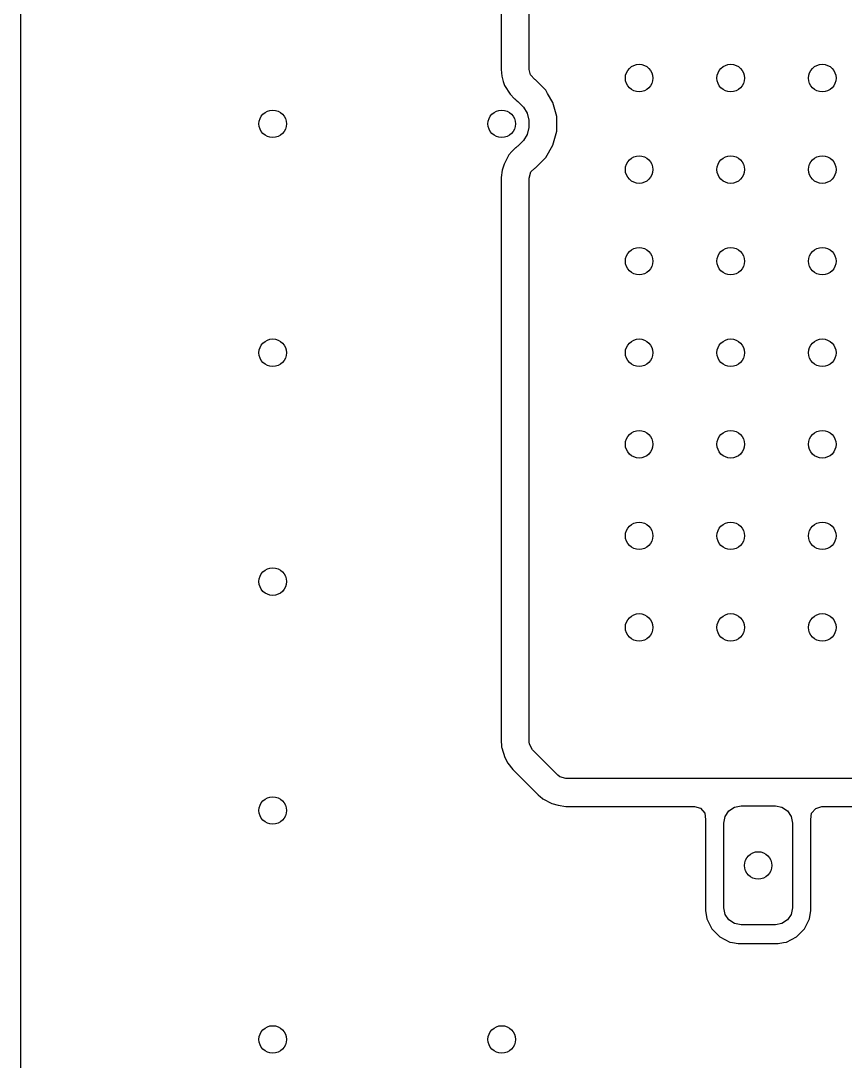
# Model space of a CAD drawing. Extents: x 2.65 to 6.49, y -4.64 to -1.62.
# Drawn here: x 2.6477 to 3.002, y -2.7653 to -2.3179 of the extents above; entities that cross this region are included whole.
import ezdxf

# ---------------------------------------------------------------- set-up
doc = ezdxf.new("R2010")
doc.units = 0
doc.header["$MEASUREMENT"] = 0
doc.layers.add('BLACK', color=7, linetype='CONTINUOUS')

msp = doc.modelspace()

# ---------------------------------------------------------------- linework, layer by layer
at = {"layer": 'BLACK', "linetype": 'CONTINUOUS'}
for p, q in [((2.64766, -2.78162), (2.64766, -2.03618)), ((2.85411, -2.28708), (2.85411, -2.33891)), ((2.86614, -2.33891), (2.86614, -2.28708)), ((2.85411, -2.33891), (2.85445, -2.34174)), ((2.86668, -2.34114), (2.86614, -2.33891)), ((2.85445, -2.34174), (2.855, -2.34398)), ((2.855, -2.34398), (2.85557, -2.34574)), ((2.86858, -2.34313), (2.86668, -2.34114)), ((2.86885, -2.34329), (2.86858, -2.34313)), ((2.87325, -2.34769), (2.86885, -2.34329)), ((2.85557, -2.34574), (2.85557, -2.34574)), ((2.85557, -2.34574), (2.85797, -2.34943)), ((2.87409, -2.34914), (2.87325, -2.34769)), ((2.87325, -2.34769), (2.87325, -2.34769)), ((2.85797, -2.34943), (2.85798, -2.34944)), ((2.85798, -2.34944), (2.85988, -2.35143)), ((2.85988, -2.35143), (2.85994, -2.35148)), ((2.85994, -2.35148), (2.86015, -2.35165)), ((2.86015, -2.35165), (2.86058, -2.35203)), ((2.86058, -2.35203), (2.8612, -2.35265)), ((2.8612, -2.35265), (2.86152, -2.35283)), ((2.86152, -2.35283), (2.8637, -2.35501)), ((2.87636, -2.35308), (2.87409, -2.34914)), ((2.87797, -2.35909), (2.87636, -2.35308)), ((2.8637, -2.35501), (2.86524, -2.35768)), ((2.86524, -2.35768), (2.86604, -2.36066)), ((2.86604, -2.36066), (2.86604, -2.36375)), ((2.87797, -2.36532), (2.87797, -2.35909)), ((2.86604, -2.36375), (2.86524, -2.36672)), ((2.87636, -2.37133), (2.87797, -2.36532)), ((2.8637, -2.36939), (2.86152, -2.37158)), ((2.86524, -2.36672), (2.8637, -2.36939)), ((2.85862, -2.37416), (2.85738, -2.37554)), ((2.86028, -2.37257), (2.85862, -2.37416)), ((2.86043, -2.37246), (2.86028, -2.37257)), ((2.86028, -2.37257), (2.86028, -2.37257)), ((2.86095, -2.37201), (2.86043, -2.37246)), ((2.8612, -2.37176), (2.86095, -2.37201)), ((2.86152, -2.37158), (2.8612, -2.37176)), ((2.87325, -2.37672), (2.87636, -2.37133)), ((2.85538, -2.37948), (2.8546, -2.38211)), ((2.85738, -2.37554), (2.85538, -2.37948)), ((2.85738, -2.37554), (2.85738, -2.37554)), ((2.86885, -2.38112), (2.87325, -2.37672)), ((2.8546, -2.38211), (2.85414, -2.38529)), ((2.8546, -2.38211), (2.8546, -2.38211)), ((2.86614, -2.3855), (2.86692, -2.38286)), ((2.86692, -2.38286), (2.86858, -2.38128)), ((2.86858, -2.38128), (2.86885, -2.38112)), ((2.85414, -2.38529), (2.85411, -2.3855)), ((2.85411, -2.3855), (2.85411, -2.6279)), ((2.86614, -2.6279), (2.86614, -2.3855)), ((2.85411, -2.6279), (2.85418, -2.62918)), ((2.85418, -2.62918), (2.85418, -2.62919)), ((2.85418, -2.62919), (2.85429, -2.63022)), ((2.85429, -2.63022), (2.85433, -2.6305)), ((2.86625, -2.62894), (2.86614, -2.6279)), ((2.86757, -2.63135), (2.86625, -2.62894)), ((2.85433, -2.6305), (2.85433, -2.6305)), ((2.85433, -2.6305), (2.8557, -2.6347)), ((2.8557, -2.6347), (2.8557, -2.6347)), ((2.8557, -2.6347), (2.85702, -2.63712)), ((2.87849, -2.64227), (2.86757, -2.63135)), ((2.85702, -2.63712), (2.85907, -2.63986)), ((2.85907, -2.63986), (2.85907, -2.63986)), ((2.85907, -2.63986), (2.86999, -2.65078)), ((2.8793, -2.64293), (2.87849, -2.64227)), ((2.88194, -2.6437), (2.8793, -2.64293)), ((2.9549, -2.6437), (2.88194, -2.6437)), ((2.95522, -2.64368), (2.9549, -2.6437)), ((2.95535, -2.64368), (2.95522, -2.64369)), ((2.95522, -2.64369), (2.95522, -2.64368)), ((2.97379, -2.64368), (2.95535, -2.64368)), ((2.95535, -2.64368), (2.95535, -2.64368)), ((2.97392, -2.64369), (2.97379, -2.64368)), ((2.97379, -2.64368), (2.97379, -2.64368)), ((2.97423, -2.6437), (2.97392, -2.64368)), ((2.97392, -2.64368), (2.97392, -2.64369)), ((3.02577, -2.6437), (2.97423, -2.6437)), ((2.86999, -2.65078), (2.86999, -2.65078)), ((2.86999, -2.65078), (2.86999, -2.65078)), ((2.86999, -2.65078), (2.87094, -2.65164)), ((2.87094, -2.65164), (2.87167, -2.65222)), ((2.87167, -2.65222), (2.87176, -2.65229)), ((2.87176, -2.65229), (2.8719, -2.65241)), ((2.8719, -2.65241), (2.87198, -2.65246)), ((2.87198, -2.65246), (2.87592, -2.65447)), ((2.87592, -2.65447), (2.87855, -2.65524)), ((2.87855, -2.65524), (2.88194, -2.65573)), ((2.88194, -2.65573), (2.93714, -2.65573)), ((2.93714, -2.65573), (2.93978, -2.6565)), ((2.93978, -2.6565), (2.94158, -2.65858)), ((2.95197, -2.65767), (2.95436, -2.65607)), ((2.95436, -2.65607), (2.95719, -2.65551)), ((2.95719, -2.65551), (2.97195, -2.65551)), ((2.97195, -2.65551), (2.97477, -2.65607)), ((2.97477, -2.65607), (2.97717, -2.65767)), ((2.98753, -2.65865), (2.9893, -2.65654)), ((2.9893, -2.65654), (2.99193, -2.65573)), ((2.99193, -2.65573), (2.992, -2.65573)), ((2.992, -2.65573), (3.008, -2.65573)), ((2.94158, -2.65858), (2.94197, -2.66131)), ((2.94196, -2.66137), (2.94191, -2.66169)), ((2.94191, -2.66169), (2.94191, -2.66169)), ((2.94191, -2.66169), (2.94191, -2.66169)), ((2.94191, -2.66169), (2.94191, -2.70051)), ((2.94197, -2.66131), (2.94196, -2.66137)), ((2.9498, -2.66289), (2.95037, -2.66007)), ((2.95037, -2.66007), (2.95197, -2.65767)), ((2.97717, -2.65767), (2.97877, -2.66007)), ((2.97877, -2.66007), (2.97933, -2.66289)), ((2.98717, -2.66137), (2.98753, -2.65865)), ((2.98722, -2.66169), (2.98717, -2.66137)), ((2.98722, -2.70051), (2.98722, -2.66169)), ((2.98722, -2.66169), (2.98722, -2.66169)), ((2.98722, -2.66169), (2.98722, -2.66169)), ((2.9498, -2.69931), (2.9498, -2.66289)), ((2.97933, -2.66289), (2.97933, -2.69931)), ((2.94191, -2.70051), (2.94248, -2.70409)), ((2.95037, -2.70214), (2.9498, -2.69931)), ((2.97933, -2.69931), (2.97877, -2.70214)), ((2.98666, -2.70409), (2.98722, -2.70051)), ((2.94248, -2.70409), (2.94248, -2.70409)), ((2.94248, -2.70409), (2.94248, -2.70409)), ((2.94248, -2.70409), (2.94248, -2.70409)), ((2.94248, -2.70409), (2.94467, -2.70839)), ((2.95197, -2.70453), (2.95037, -2.70214)), ((2.95436, -2.70613), (2.95197, -2.70453)), ((2.95719, -2.70669), (2.95436, -2.70613)), ((2.97477, -2.70613), (2.97195, -2.70669)), ((2.97717, -2.70453), (2.97477, -2.70613)), ((2.97877, -2.70214), (2.97717, -2.70453)), ((2.98446, -2.7084), (2.98666, -2.70409)), ((2.94467, -2.70839), (2.94467, -2.7084)), ((2.94467, -2.7084), (2.94467, -2.7084)), ((2.94467, -2.7084), (2.94809, -2.71182)), ((2.97195, -2.70669), (2.95719, -2.70669)), ((2.98104, -2.71182), (2.98446, -2.7084)), ((2.94809, -2.71182), (2.94809, -2.71182)), ((2.94809, -2.71182), (2.94809, -2.71182)), ((2.94809, -2.71182), (2.95241, -2.71402)), ((2.95241, -2.71402), (2.95241, -2.71402)), ((2.95241, -2.71402), (2.95241, -2.71402)), ((2.95241, -2.71402), (2.95349, -2.71419)), ((2.95349, -2.71419), (2.95598, -2.71459)), ((2.95598, -2.71459), (2.97315, -2.71459)), ((2.97315, -2.71459), (2.97544, -2.71422)), ((2.97315, -2.71459), (2.97315, -2.71459)), ((2.97315, -2.71459), (2.97315, -2.71459)), ((2.97544, -2.71422), (2.97673, -2.71402)), ((2.97673, -2.71402), (2.98104, -2.71182)), ((2.97673, -2.71402), (2.97673, -2.71402)), ((2.97673, -2.71402), (2.97673, -2.71402)), ((2.97673, -2.71402), (2.97673, -2.71402))]:
    msp.add_line(p, q, dxfattribs=at)
at = {"layer": 'BLACK'}
for centre in [(2.91339, -2.34252), (2.95276, -2.34252), (2.99213, -2.34252), (2.75591, -2.3622), (2.85433, -2.3622), (2.91339, -2.38189), (2.95276, -2.38189), (2.99213, -2.38189), (2.91339, -2.42126), (2.95276, -2.42126), (2.99213, -2.42126), (2.75591, -2.46063), (2.91339, -2.46063), (2.95276, -2.46063), (2.99213, -2.46063), (2.91339, -2.5), (2.95276, -2.5), (2.99213, -2.5), (2.91339, -2.53937), (2.95276, -2.53937), (2.99213, -2.53937), (2.75591, -2.55906), (2.91339, -2.57874), (2.95276, -2.57874), (2.99213, -2.57874), (2.75591, -2.65748), (2.96457, -2.6811), (2.75591, -2.75591), (2.85433, -2.75591)]:
    msp.add_circle(centre, 0.00591, dxfattribs=at)

doc.saveas('drawing.dxf')
